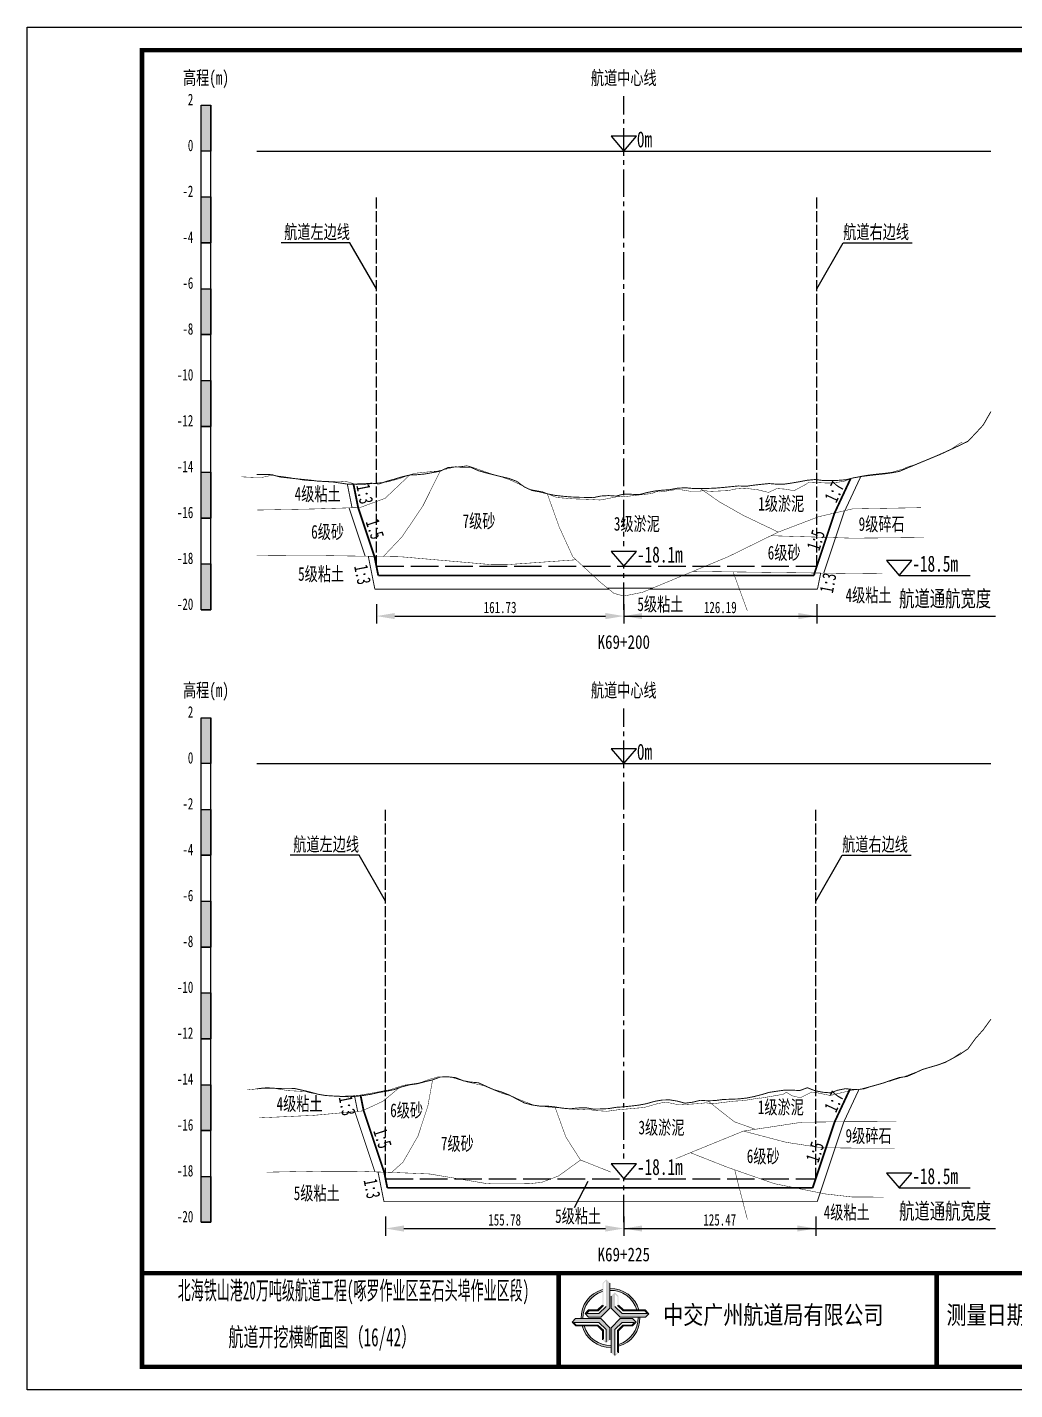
# Model space of a CAD drawing. Header units: millimetres. Extents: x 0 to 1680, y -8762 to 0.
# Drawn here: x 0 to 215.2, y -8316 to -8019 of the extents above; entities that cross this region are included whole.
import ezdxf
from ezdxf.enums import TextEntityAlignment as Align

# ---------------------------------------------------------------- set-up
doc = ezdxf.new("R2010")
doc.units = ezdxf.units.MM
for name, pattern in [('ACAD_ISO02W100', [15, 12, -3]), ('ACAD_ISO05W100', [33, 24, -3, 0, -3, 0, -3]), ('CENTER2', [1.125, 0.75, -0.125, 0.125, -0.125])]:
    doc.linetypes.add(name, pattern=pattern)
for name, color, linetype in [('0-桩号', 1, 'Continuous'), ('0-航道左右边线标注', 8, 'Continuous'), ('1-疏浚底高', 7, 'Continuous'), ('1-通航宽度', 7, 'Continuous'), ('1-通航底高', 7, 'Continuous'), ('202601', 5, 'Continuous'), ('DMX', 20, 'Continuous'), ('L1', 7, 'Continuous'), ('图幅外框线', 145, 'Continuous'), ('地质分层', 6, 'Continuous'), ('坡比', 1, 'Continuous'), ('尺寸标注', 1, 'Continuous'), ('开挖线', 4, 'Continuous'), ('标尺', 7, 'Continuous'), ('超挖线', 3, 'Continuous'), ('辅助框', 7, 'Continuous'), ('通航底面线', 7, 'ACAD_ISO02W100')]:
    doc.layers.add(name, color=color, linetype=linetype)
doc.styles.get("Standard").update_dxf_attribs({"font": 'arial.ttf'})
doc.styles.add('仿宋', font='仿宋_GB2312.ttf', dxfattribs={"width": 0.8})
doc.styles.add('仿宋GB2312', font='仿宋_GB2312.ttf', dxfattribs={"width": 0.7, "height": 2.5})
doc.styles.add('仿宋体', font='仿宋_GB2312.ttf', dxfattribs={"width": 0.8})
doc.dimstyles.new('2000', dxfattribs={"dimtxt": 3, "dimasz": 2.5, "dimexe": 1.25, "dimexo": 0.625, "dimtad": 1, "dimlfac": 2, "dimdsep": 46, "dimtxsty": 'Standard', "dimcen": 2.5, "dimadec": 0, "dimazin": 0, "dimtfac": 1, "dimtmove": 0, "dimatfit": 3, "dimfxl": 0, "dimarcsym": 0})

# ---------------------------------------------------------------- blocks, each defined once
blk = doc.blocks.new('标尺')
at = {"layer": '标尺', "linetype": 'Continuous'}
for points in [[(-2.116669999959413, 100), (0, 100), (0, 90), (-2.116669999959413, 90)], [(-2.116669999959413, 80), (0, 80), (0, 70), (-2.116669999959413, 70)], [(-2.116669999959413, 60), (0, 60), (0, 50), (-2.116669999959413, 50)], [(-2.116669999959413, 40), (0, 40), (0, 30), (-2.116669999959413, 30)], [(-2.116669999959413, 20), (0, 20), (0, 10), (-2.116669999959413, 10)], [(-2.116669999959413, 0), (0, 0), (0, -10), (-2.116669999959413, -10)]]:
    blk.add_hatch(color=256, dxfattribs=at).paths.add_polyline_path(points)
for p, q in [((-2.116669999959413, -10), (-2.116669999959413, 100)), ((0, -10), (0, 100)), ((-2.116669999959413, 80), (0, 80)), ((-2.116669999959413, 70), (0, 70)), ((-2.116669999959413, 60), (0, 60)), ((-2.116669999959413, 50), (0, 50)), ((-2.116669999959413, 40), (0, 40)), ((-2.116669999959413, 30), (0, 30)), ((-2.116669999959413, 20), (0, 20)), ((-2.116669999959413, 10), (0, 10)), ((-2.116669999959413, 0), (0, 0)), ((-2.116669999959413, -10), (0, -10))]:
    blk.add_line(p, q, dxfattribs=at)
at = {"layer": '标尺'}
for points in [[(-2.116669999959413, 100), (0, 100), (0, 90), (-2.116669999959413, 90)], [(-2.116669999959413, 100), (0, 100), (0, 90), (-2.116669999959413, 90)], [(-2.116669999959413, 80), (0, 80), (0, 70), (-2.116669999959413, 70)], [(-2.116669999959413, 80), (0, 80), (0, 70), (-2.116669999959413, 70)], [(-2.116669999959413, 60), (0, 60), (0, 50), (-2.116669999959413, 50)], [(-2.116669999959413, 60), (0, 60), (0, 50), (-2.116669999959413, 50)], [(-2.116669999959413, 40), (0, 40), (0, 30), (-2.116669999959413, 30)], [(-2.116669999959413, 40), (0, 40), (0, 30), (-2.116669999959413, 30)], [(-2.116669999959413, 20), (0, 20), (0, 10), (-2.116669999959413, 10)], [(-2.116669999959413, 20), (0, 20), (0, 10), (-2.116669999959413, 10)], [(-2.116669999959413, 0), (0, 0), (0, -10), (-2.116669999959413, -10)], [(-2.116669999959413, 0), (0, 0), (0, -10), (-2.116669999959413, -10)]]:
    blk.add_lwpolyline(points, close=True, dxfattribs=at)
at = {"layer": '标尺', "style": '仿宋GB2312', "width": 0.7}
blk.add_text('高程(m)', height=3, dxfattribs=at).set_placement((-1.058334999950603, 106.0000000009313), align=Align.MIDDLE_CENTER)
for s, p in [('2', (-3.816669999971054, 100)), ('0', (-3.816669999971054, 90)), ('-2', (-3.816669999971054, 80)), ('-4', (-3.816669999971054, 70)), ('-6', (-3.816669999971054, 60)), ('-8', (-3.816669999971054, 50)), ('-10', (-3.816669999971054, 40)), ('-12', (-3.816669999971054, 30)), ('-14', (-3.816669999971054, 20)), ('-16', (-3.816669999971054, 10)), ('-18', (-3.816669999971054, 0)), ('-20', (-3.816669999971054, -10))]:
    blk.add_text(s, height=2.5, dxfattribs=at).set_placement(p, align=Align.RIGHT)
blk = doc.blocks.new('*D233')
at = {"layer": 'Defpoints', "color": 0, "ltscale": 0.5}
for p in [(76.09065731868729, -8136.5), (130, -8136.5), (130, -8147.352999533932)]:
    blk.add_point(p, dxfattribs=at)
at = {"layer": '尺寸标注', "color": 0, "lineweight": -2, "ltscale": 0.5}
for p, q in [((76.09065731868729, -8144.75), (76.09065731868729, -8148.952999533933)), ((130, -8144.75), (130, -8148.952999533933)), ((80.09065731868729, -8147.352999533932), (126, -8147.352999533932))]:
    blk.add_line(p, q, dxfattribs=at)
at = {"layer": '尺寸标注', "color": 0, "ltscale": 0.5}
for points in [[(80.09065731868729, -8146.686332867265), (80.09065731868729, -8148.019666200599), (76.09065731868729, -8147.352999533932)], [(126, -8146.686332867265), (126, -8148.019666200599), (130, -8147.352999533932)]]:
    blk.add_solid(points, dxfattribs=at)
at = {"layer": '尺寸标注', "color": 0, "ltscale": 0.5, "insert": (103.0453286593437, -8145.477999533932), "char_height": 2.5, "attachment_point": 5, "style": '仿宋GB2312'}
blk.add_mtext('161.73', dxfattribs=at)
blk = doc.blocks.new('*D234')
at = {"layer": 'Defpoints', "color": 0, "ltscale": 0.5}
for p in [(78.07445988086941, -8270), (130, -8270), (130, -8280.852969149115)]:
    blk.add_point(p, dxfattribs=at)
at = {"layer": '尺寸标注', "color": 0, "lineweight": -2, "ltscale": 0.5}
for p, q in [((78.07445988086941, -8278.25), (78.07445988086941, -8282.452969149115)), ((130, -8278.25), (130, -8282.452969149115)), ((82.07445988086941, -8280.852969149115), (126, -8280.852969149115))]:
    blk.add_line(p, q, dxfattribs=at)
at = {"layer": '尺寸标注', "color": 0, "ltscale": 0.5}
for points in [[(82.07445988086941, -8280.186302482449), (82.07445988086941, -8281.519635815781), (78.07445988086941, -8280.852969149115)], [(126, -8280.186302482449), (126, -8281.519635815781), (130, -8280.852969149115)]]:
    blk.add_solid(points, dxfattribs=at)
at = {"layer": '尺寸标注', "color": 0, "ltscale": 0.5, "insert": (104.0372299404347, -8278.977969149115), "char_height": 2.5, "attachment_point": 5, "style": '仿宋GB2312'}
blk.add_mtext('155.78', dxfattribs=at)
blk = doc.blocks.new('*D174')
at = {"layer": 'Defpoints', "color": 0, "ltscale": 0.5}
for p in [(130, -8136.5), (172.064615087922, -8136.5), (172.064615087922, -8147.352941564303)]:
    blk.add_point(p, dxfattribs=at)
at = {"layer": '尺寸标注', "color": 0, "lineweight": -2, "ltscale": 0.5}
for p, q in [((130, -8144.75), (130, -8148.952941564304)), ((172.064615087922, -8144.75), (172.064615087922, -8148.952941564304)), ((134, -8147.352941564303), (168.064615087922, -8147.352941564303))]:
    blk.add_line(p, q, dxfattribs=at)
at = {"layer": '尺寸标注', "color": 0, "ltscale": 0.5}
for points in [[(134, -8146.686274897636), (134, -8148.01960823097), (130, -8147.352941564303)], [(168.064615087922, -8146.686274897636), (168.064615087922, -8148.01960823097), (172.064615087922, -8147.352941564303)]]:
    blk.add_solid(points, dxfattribs=at)
at = {"layer": '尺寸标注', "color": 0, "ltscale": 0.5, "insert": (151.032307543961, -8145.477941564303), "char_height": 2.5, "attachment_point": 5, "style": '仿宋GB2312'}
blk.add_mtext('126.19', dxfattribs=at)
blk = doc.blocks.new('*D30')
at = {"layer": 'Defpoints', "color": 0, "ltscale": 0.5}
for p in [(130, -8270), (171.824345689552, -8270), (171.824345689552, -8280.852911498961)]:
    blk.add_point(p, dxfattribs=at)
at = {"layer": '尺寸标注', "color": 0, "lineweight": -2, "ltscale": 0.5}
for p, q in [((130, -8278.25), (130, -8282.452911498962)), ((171.824345689552, -8278.25), (171.824345689552, -8282.452911498962)), ((134, -8280.852911498961), (167.824345689552, -8280.852911498961))]:
    blk.add_line(p, q, dxfattribs=at)
at = {"layer": '尺寸标注', "color": 0, "ltscale": 0.5}
for points in [[(134, -8280.186244832295), (134, -8281.519578165628), (130, -8280.852911498961)], [(167.824345689552, -8280.186244832295), (167.824345689552, -8281.519578165628), (171.824345689552, -8280.852911498961)]]:
    blk.add_solid(points, dxfattribs=at)
at = {"layer": '尺寸标注', "color": 0, "ltscale": 0.5, "insert": (150.912172844776, -8278.977911498961), "char_height": 2.5, "attachment_point": 5, "style": '仿宋GB2312'}
blk.add_mtext('125.47', dxfattribs=at)
blk = doc.blocks.new('通航底高')
at = {"layer": '1-通航底高'}
for p, q in [((-2.762494692986365, 3.232132659759372), (5.923793651163578e-06, 6.932765245437622e-06)), ((2.762506540631875, 3.232132659759372), (-2.762494692986365, 3.232132659759372)), ((5.923793651163578e-06, 6.932765245437622e-06), (2.762506540631875, 3.232132659759372))]:
    blk.add_line(p, q, dxfattribs=at)
at = {"layer": '1-通航底高', "style": '仿宋', "width": 0.7}
blk.add_attdef('通航底高', (2.856129719933961, 0.8203305718488991), '', height=3.5, dxfattribs=at)
blk = doc.blocks.new('疏浚底高')
at = {"layer": '1-疏浚底高'}
for p, q in [((-2.762500616780017, 3.232125726994127), (0, 0)), ((2.762500616838224, 3.232125726994127), (-2.762500616780017, 3.232125726994127)), ((0, 0), (2.762500616838224, 3.232125726994127)), ((-5.923793651163578e-06, -6.932765245437622e-06), (15.51466270413067, -6.932765245437622e-06))]:
    blk.add_line(p, q, dxfattribs=at)
at = {"layer": '1-疏浚底高', "style": '仿宋', "width": 0.7}
blk.add_attdef('疏浚底高', (2.856123796140309, 0.8203236390836537), '', height=3.5, dxfattribs=at)

msp = doc.modelspace()

# ---------------------------------------------------------------- hatches: boundary and pattern name
at = {"layer": '辅助框'}
h = msp.add_hatch(color=5, dxfattribs=at)
h.paths.add_polyline_path([(126.9546421004716, -8292.74553191449), (126.1757059279863, -8291.967633330602), (125.3669512679759, -8292.776153838413), (125.3669512679759, -8297.53659766175), (124.2904413528029, -8298.61202307679), (122.343800248671, -8298.61202307679), (121.5476570174877, -8299.407358598964), (122.3430715377514, -8300.199178398865), (124.9786409011368, -8300.199178398865), (126.9546421004716, -8298.223855132359)])
h.paths.add_polyline_path([(126.1454878371839, -8297.83503367235), (124.5901777511124, -8299.390380010384), (121.8645652053539, -8299.390380010384), (122.4652603744153, -8298.79238877489), (124.4098916061107, -8298.79238877489), (125.54655567776, -8297.624466802376), (125.54655567776, -8292.865021880407), (126.1454878371839, -8292.267331255214)], flags=16)
h = msp.add_hatch(color=5, dxfattribs=at)
edge = h.paths.add_edge_path()
edge.add_ellipse((127.1048981643204, -8300.349361724155), major_axis=(-6.017077195920141, 1.733884546287947e-06), ratio=0.9999999825377229, start_angle=-73.21171767175571, end_angle=1.446762146054482, ccw=False)
edge.add_line((125.3669512679759, -8294.588740434901), (125.3669512679759, -8294.167564622418))
edge.add_ellipse((127.1048981643204, -8300.349361724155), major_axis=(-6.421454345493813, 3.783831980513644e-06), ratio=0.9999999825377264, start_angle=-74.29719975771904, end_angle=1.35689506309039)
edge.add_line((120.6852443923537, -8300.501418437976), (121.089739078689, -8300.501279624958))
edge = h.paths.add_edge_path()
edge.add_ellipse((127.1048981643204, -8300.349361724155), major_axis=(-6.017077195920906, 2.624791690933952e-07), ratio=0.9999999825377339, start_angle=196.7802887631043, end_angle=271.43091869106274, ccw=False)
edge.add_line((132.8657615310136, -8298.612217217225), (133.2869208644513, -8298.612217217225))
edge.add_ellipse((127.1048981643204, -8300.349361724155), major_axis=(-6.42145434549481, 2.055023733972632e-07), ratio=0.9999999825377471, start_angle=195.6953323995753, end_angle=271.3407921785149)
edge.add_line((126.9546421004716, -8293.92966548373), (126.9546421004716, -8294.334160818356))
edge = h.paths.add_edge_path()
edge.add_ellipse((127.1048981643204, -8300.349361724155), major_axis=(-6.421454345494847, 2.398647111377442e-07), ratio=0.9999999825377328, start_angle=105.7065267224622, end_angle=181.3336320078198)
edge.add_line((133.524613075215, -8300.1999077933), (133.1201189920191, -8300.1999077933))
edge.add_ellipse((127.1048981643204, -8300.349361724155), major_axis=(-6.017077195920033, 3.038804149501319e-06), ratio=0.9999999825377467, start_angle=106.79232762585761, end_angle=181.4233031416354, ccw=False)
edge.add_line((128.8432505386058, -8306.109860479133), (128.8432505386058, -8306.531044626729))
edge = h.paths.add_edge_path()
edge.add_ellipse((127.1048981643204, -8300.349361724155), major_axis=(6.017077195919978, 2.129043967020969e-06), ratio=0.9999999825377341, start_angle=196.8039056354283, end_angle=271.4347580706571, ccw=False)
edge.add_line((121.344752037007, -8302.088882915514), (120.9235845124308, -8302.089027449148))
edge.add_ellipse((127.1048981643204, -8300.349361724155), major_axis=(6.421454345494965, 1.010893226884053e-06), ratio=0.9999999825377122, start_angle=195.7186902341801, end_angle=271.3444001294426)
edge.add_line((127.2555596847121, -8306.769048223276), (127.2555596847121, -8306.364552247542))
h = msp.add_hatch(color=5, dxfattribs=at)
h.paths.add_polyline_path([(129.230393092293, -8300.1999077933), (134.7087164382521, -8300.1999077933), (135.4866149795238, -8299.420971685187), (134.6780945357863, -8298.612217217225), (129.9176505202834, -8298.612217217225), (128.8422251479809, -8297.535707109706), (128.8422251479809, -8295.589066240565), (128.0468895400647, -8294.792922881383), (127.2550698898021, -8295.588337358731), (127.2550698898021, -8298.223906743782)])
h.paths.add_polyline_path([(128.0638682998303, -8297.835443486947), (128.0638682998303, -8295.109831133144), (128.6618594283644, -8295.710526152867), (128.6618594283644, -8297.655157427089), (129.8297815505449, -8298.791821563023), (134.5892263869826, -8298.791821563023), (135.1869169906262, -8299.390753594178), (129.6192146590833, -8299.390753594178)], flags=16)
h = msp.add_hatch(color=5, dxfattribs=at)
h.paths.add_polyline_path([(124.9782503555004, -8300.499945122498), (119.4999273299758, -8300.501825176256), (118.7222961379472, -8301.281028228062), (119.5310940780226, -8302.08950532748), (124.291537837166, -8302.087871709602), (125.3673325637464, -8303.164012334602), (125.3680006057207, -8305.110653374451), (126.163609394807, -8305.906523638027), (126.9551560134474, -8305.110837432163), (126.9542515548352, -8302.475268389004)])
h.paths.add_polyline_path([(126.145586488295, -8302.864009014147), (126.146521858174, -8305.589621367712), (125.5483246261064, -8304.989131426113), (125.5476572890762, -8303.044500322598), (124.3793451339189, -8301.908237114685), (119.619900575209, -8301.909870391148), (119.0220044661943, -8301.311143438117), (124.589706498671, -8301.309232793586)], flags=16)
h = msp.add_hatch(color=5, dxfattribs=at)
h.paths.add_polyline_path([(129.2315609054152, -8300.499116606969), (127.2555596847121, -8302.474439873475), (127.2555596847121, -8307.952763262052), (128.0344958785657, -8308.730661675232), (128.8432505386058, -8307.922141167419), (128.8432505386058, -8303.161697344083), (129.9197604537491, -8302.086271929044), (131.866401557881, -8302.086271929044), (132.6625447677259, -8301.29093640687), (131.8671302474622, -8300.499116606969)])
h.paths.add_polyline_path([(129.6200240768079, -8301.307915166633), (132.3456365798596, -8301.307915166633), (131.7449414321367, -8301.905906230944), (129.8003101791028, -8301.905906230944), (128.6636461074535, -8303.073828203458), (128.6636461074535, -8307.833273125427), (128.0647139693681, -8308.43096375062), (128.0647139693681, -8302.863261333483)], flags=16)

# ---------------------------------------------------------------- linework, layer by layer
at = {"layer": '0-航道左右边线标注', "linetype": 'ACAD_ISO02W100', "ltscale": 0.2}
for points in [[(76.09065731868759, -8136.5), (76.09065731868759, -8056)], [(172.064615087922, -8136.5), (172.064615087922, -8056)], [(78.07445988086965, -8270), (78.07445988086965, -8189.5)], [(171.8243456895516, -8270), (171.8243456895516, -8189.5)]]:
    msp.add_lwpolyline(points, dxfattribs=at)
at = {"layer": '0-航道左右边线标注'}
for points in [[(76.09065731868729, -8076), (70.31715462682011, -8065.999999999984), (55.31715462682011, -8065.99999999994)], [(172.064615087922, -8076), (177.8381177798474, -8066.000000000016), (192.8381177798474, -8066.00000000006)], [(78.07445988086941, -8209.5), (72.30095718900223, -8199.499999999984), (57.30095718900223, -8199.49999999994)], [(171.824345689552, -8209.5), (177.5978483814774, -8199.500000000016), (192.5978483814774, -8199.50000000006)]]:
    msp.add_lwpolyline(points, dxfattribs=at)
at = {"layer": '1-通航宽度'}
for points in [[(130, -8147.35), (211, -8147.35)], [(130, -8280.85), (211, -8280.85)]]:
    msp.add_lwpolyline(points, dxfattribs=at)
at = {"layer": '202601', "color": 1, "linetype": 'Continuous', "const_width": 0.1}
for points in [[(46.63000000019825, -8116.999999999998), (49.82325925945725, -8117.149997711182), (51.08325925945725, -8117.149997711182), (51.71659259279124, -8116.999999046326), (53.32992592612425, -8116.650000572205), (55.65659259279126, -8116.949997901917), (57.40325925945726, -8117.199998855591), (59.68659259279124, -8117.64999961853), (60.60659259279126, -8117.799998283386), (63.69992592612425, -8117.900000572205), (63.69992592612425, -8117.900000572205), (63.70325925945724, -8117.900000572205), (63.70325925945724, -8117.900000572205), (66.89325925945724, -8118.049999237061), (68.38325925945725, -8117.999998092651), (69.19992592612425, -8117.950001716614), (70.01659259279126, -8118.150001525879), (71.84659259279124, -8118.750000953674), (73.38992592612425, -8118.750000953674), (75.31992592612426, -8118.449998855591), (77.58992592612424, -8118.199997901917), (78.48992592612424, -8118.10000038147), (79.40992592612426, -8117.849999427795), (81.04659259279126, -8117.399998664856), (83.38659259279126, -8116.549998283386), (84.12659259279127, -8116.349998474121), (84.76325925945724, -8116.199999809265), (87.65325925945726, -8115.89999771118), (89.42325925945727, -8115.749999046326), (92.00992592612425, -8115.14999961853), (92.96659259279124, -8114.899998664856), (94.95992592612424, -8114.699998855591), (95.65659259279124, -8114.600001335146), (95.74659259279127, -8114.550000190735), (96.65659259279124, -8114.800001144409), (100.7932592594573, -8116.250000953674), (102.8865925927912, -8116.85000038147), (105.1499259261242, -8117.64999961853), (106.9499259261243, -8118.449998855591), (108.6899259261242, -8119.35000038147), (109.3199259261243, -8119.649997711182), (109.8499259261242, -8119.800001144409), (112.3132592594573, -8120.250001907349), (115.3432592594572, -8121.500001907349), (118.9832592594572, -8121.799999237059), (119.0165925927913, -8121.799999237059), (119.0232592594572, -8121.799999237059), (119.0432592594572, -8121.799999237059), (122.0265925927912, -8121.900001525879), (124.7365925927913, -8122.050000190735), (124.8399259261242, -8122.050000190735), (125.4265925927913, -8121.949997901917), (128.4632592594572, -8121.349998474121), (129.3232592594572, -8121.300002098083), (129.8665925927912, -8121.349998474121), (136.0132592594572, -8120.650001525879), (136.5865925927912, -8120.450001716614), (137.1065925927913, -8120.200000762939), (137.8565925927913, -8120.299998283386), (140.9265925927913, -8119.850002288818), (142.6732592594572, -8119.850002288818), (144.5132592594572, -8120.14999961853), (146.7532592594573, -8120.099998474121), (147.6699259261242, -8119.899998664856), (148.4165925927912, -8120.200000762939), (152.7499259261243, -8120.000000953674), (154.3299259261242, -8119.649997711182), (156.3699259261243, -8119.499999046324), (159.0932592594572, -8119.800001144409), (161.5432592594573, -8120.400000572205), (163.3899259261242, -8119.550000190735), (165.3965925927913, -8119.699998855591), (167.0499259261243, -8120.050002098083), (169.7565925927913, -8118.60000228882), (170.3599259261243, -8118.150001525879), (173.2965925927912, -8118.300000190735), (174.0599259261243, -8118.350001335144), (174.8765925927913, -8118.350001335144), (176.8699259261243, -8118.150001525879), (178.2665925927913, -8117.900000572205), (179.9799259261242, -8117.199998855591), (182.0432592594573, -8116.799999237061), (183.2332592594573, -8116.599999427795), (184.4565925927913, -8116.450000762939), (186.8232592594572, -8116.199999809265), (188.4465925927913, -8116), (190.8499259261243, -8115.299998283386), (191.8232592594572, -8114.850002288818), (193.3199259261243, -8114.400001525879), (195.6932592594572, -8113.449998855591), (197.0032592594573, -8112.900000572205), (198.7765925927912, -8112.25), (200.9065925927912, -8111.250000953674), (202.7165925927912, -8110.050002098083), (203.7365925927912, -8109.400001525879)], [(47.87299999980023, -8250.449999999071), (48.71003703683724, -8250.550000189805), (49.35670370350422, -8250.499999045396), (51.22003703683723, -8250.200001715684), (52.02337037017023, -8250.150000571275), (52.70003703683723, -8250.150000571275), (54.08003703683724, -8250.350000380537), (56.89670370350423, -8250.800001143478), (59.78670370350423, -8250.949999808336), (60.33670370350424, -8250.899998663926), (61.59337037017023, -8251.250001906417), (64.98337037017023, -8251.89999771025), (66.70003703683722, -8251.94999885466), (68.84003703683723, -8251.999999999069), (71.25337037017022, -8251.89999771025), (71.97003703683723, -8251.800000189804), (72.41003703683722, -8251.800000189804), (74.49337037017023, -8251.450001715682), (77.16337037017024, -8250.949999808336), (78.07337037017024, -8250.749999999067), (78.87670370350423, -8250.649997710248), (81.98337037017023, -8249.649998663925), (82.25003703683723, -8249.600002287887), (85.24670370350424, -8249.150001524948), (86.11337037017023, -8248.900000571273), (87.75670370350423, -8248.300001143478), (89.04003703683725, -8247.949997900985), (89.50670370350423, -8247.79999923613), (91.23337037017023, -8247.79999923613), (92.31337037017022, -8247.79999923613), (92.55337037017023, -8247.900001524948), (93.79337037017024, -8248.300001143478), (95.84337037017025, -8248.900000571273), (96.13337037017021, -8248.950001715682), (97.35003703683725, -8249.249999045394), (99.47337037017024, -8249.699999808334), (101.1000370368373, -8250.400001524946), (103.4000370368372, -8251.349999426864), (105.8600370368372, -8252.100002287889), (106.5467037035042, -8252.45000076201), (107.3733703701702, -8252.799999236131), (110.3467037035043, -8253.95000171568), (113.3467037035042, -8254.35000133421), (113.4167037035042, -8254.35000133421), (116.5767037035042, -8254.600002287889), (117.0600370368372, -8254.699999808332), (122.2000370368372, -8255.000001906417), (122.6567037035042, -8254.95000076201), (123.8767037035042, -8255.150000571273), (126.3267037035042, -8255.29999923613), (128.9067037035042, -8254.95000076201), (128.9433703701702, -8254.95000076201), (128.9767037035042, -8254.95000076201), (134.0967037035042, -8254.49999999907), (134.7033703701702, -8254.39999771025), (135.2200370368372, -8254.249999045393), (137.1267037035042, -8253.700000762008), (138.7400370368372, -8253.350002287887), (139.2000370368372, -8253.300001143478), (142.0067037035042, -8253.900000571273), (142.2500370368372, -8253.900000571273), (146.6500370368372, -8253.599998473192), (147.8467037035042, -8253.449999808334), (149.3467037035042, -8253.649999617599), (149.8933703701702, -8253.599998473192), (153.8267037035042, -8253.100001334213), (155.7833703701702, -8252.999999045393), (156.8633703701702, -8252.85000038054), (159.5733703701702, -8252.399999617599), (159.7700370368372, -8252.45000076201), (164.7200370368371, -8251.600000380538), (165.4400370368372, -8251.1499996176), (166.6200370368372, -8251.89999771025), (168.4400370368372, -8252.34999847319), (170.9467037035042, -8251.099998473188), (172.0733703701702, -8251.250001906417), (174.9600370368372, -8251.850001334213), (174.9800370368372, -8251.850001334213), (175.6400370368372, -8251.699997900985), (179.0933703701702, -8250.850002287889), (179.3300370368372, -8250.749999999067), (181.7133703701702, -8250.449997900985), (182.3533703701702, -8250.449997900985), (184.9367037035042, -8249.550001143478), (187.0600370368372, -8248.950001715682), (188.1533703701702, -8248.700000762008), (188.3733703701702, -8248.59999847319), (191.1300370368372, -8247.749998091722), (193.3333703701701, -8246.899997710252), (195.0800370368373, -8246.25000190642), (197.6333703701702, -8245.400001524948), (198.1100370368372, -8245.29999923613), (200.6700370368372, -8244.300000189804), (201.1200370368372, -8244.100000380538), (201.8700370368372, -8243.599998473192), (203.5267037035042, -8242.450000762008)]]:
    msp.add_lwpolyline(points, dxfattribs=at)
at = {"layer": 'DMX', "color": 7, "linetype": 'Continuous', "const_width": 0.2}
for points in [[(49.99999999999972, -8116.48499999987), (50, -8116.48499999987), (51.66666666668607, -8116.48499999987), (53.33333333331393, -8116.529999999795), (55, -8117.020000000019), (56.66666666668607, -8117.205000000075), (58.33333333331393, -8117.39000000013), (60, -8117.569999999832), (61.66666666668607, -8117.725000000093), (63.33333333331393, -8117.939999999944), (65, -8118.024999999907), (66.66666666668607, -8118.129999999888), (68.33333333331393, -8118.370000000112), (70, -8118.620000000112), (71.66666666668607, -8118.560000000056), (73.33333333331393, -8118.524999999907), (75, -8118.39000000013), (76.66666666668607, -8118.540000000037), (78.33333333331393, -8117.970000000205), (80, -8117.509999999776), (81.66666666668607, -8117), (83.33333333331393, -8116.615000000224), (85, -8116.535000000149), (86.66666666668607, -8116.379999999888), (88.33333333331393, -8116.075000000186), (90, -8115.759999999776), (91.66666666668607, -8114.98499999987), (93.33333333331393, -8114.839999999851), (95, -8114.89000000013), (96.66666666668607, -8114.919999999925), (98.33333333331393, -8115.665000000037), (100, -8116.14000000013), (101.6666666666861, -8116.560000000056), (103.3333333333139, -8116.975000000093), (105, -8117.354999999981), (106.6666666666861, -8117.979999999981), (108.3333333333139, -8119.205000000075), (110, -8119.975000000093), (111.6666666666861, -8120.270000000019), (113.3333333333139, -8120.700000000186), (115, -8121.040000000037), (116.6666666666861, -8121.229999999981), (118.3333333333139, -8121.375), (120, -8121.455000000075), (121.6666666666861, -8121.48499999987), (123.3333333333139, -8121.540000000037), (125, -8121.185000000056), (126.6666666666861, -8121.084999999963), (128.3333333333139, -8121.194999999832), (130, -8120.759999999776), (131.6666666666861, -8120.805000000168), (133.3333333333139, -8120.879999999888), (135, -8120.450000000186), (136.6666666666861, -8120.104999999981), (138.3333333333139, -8119.919999999925), (140, -8119.799999999814), (141.6666666666861, -8119.490000000224), (143.3333333333139, -8119.375), (145, -8119.529999999795), (146.6666666666861, -8119.535000000149), (148.3333333333139, -8119.529999999795), (150, -8119.459999999963), (151.6666666666861, -8119.319999999832), (153.3333333333139, -8119.149999999907), (155, -8118.98499999987), (156.6666666666861, -8119.060000000056), (158.3333333333139, -8118.819999999832), (160, -8118.634999999776), (161.6666666666861, -8118.464999999851), (163.3333333333139, -8118.604999999981), (165, -8118.589999999851), (166.6666666666861, -8118.345000000205), (168.3333333333139, -8118.055000000168), (170, -8117.745000000112), (171.6666666666861, -8117.589999999851), (173.3333333333139, -8117.785000000149), (175, -8117.825000000186), (176.6666666666861, -8117.774999999907), (178.3333333333139, -8117.645000000019), (180, -8117.240000000224), (181.6666666666861, -8116.930000000168), (183.3333333333139, -8116.720000000205), (185, -8116.529999999795), (186.6666666666861, -8116.35999999987), (188.3333333333139, -8116.129999999888), (190, -8115.830000000075), (191.6666666666861, -8115.129999999888), (193.3333333333139, -8114.439999999944), (195, -8113.745000000112), (196.6666666666861, -8113.055000000168), (198.3333333333139, -8112.35999999987), (200, -8111.615000000224), (201.6666666666861, -8110.850000000093), (203.3333333333139, -8110.069999999832), (205, -8109.254999999888), (206.6666666666861, -8107.509999999776), (208.3333333333139, -8105.700000000186), (209.9999999999995, -8102.779999999796)], [(49.99999999999972, -8250.404999999795), (50, -8250.404999999795), (51.66666666668607, -8250.245000000112), (53.33333333331393, -8250.254999999888), (55, -8250.354999999981), (56.66666666668607, -8250.375), (58.33333333331393, -8250.350000000093), (60, -8250.720000000205), (61.66666666668607, -8251.115000000224), (63.33333333331393, -8251.580000000075), (65, -8251.85999999987), (66.66666666668607, -8251.964999999851), (68.33333333331393, -8252.064999999944), (70, -8252.129999999888), (71.66666666668607, -8252.040000000037), (73.33333333331393, -8251.839999999851), (75, -8251.569999999832), (76.66666666668607, -8251.185000000056), (78.33333333331393, -8250.910000000149), (80, -8250.560000000056), (81.66666666668607, -8249.959999999963), (83.33333333331393, -8249.529999999795), (85, -8249.294999999925), (86.66666666668607, -8248.854999999981), (88.33333333331393, -8248.455000000075), (90, -8247.830000000075), (91.66666666668607, -8247.779999999795), (93.33333333331393, -8247.964999999851), (95, -8248.64000000013), (96.66666666668607, -8248.950000000186), (98.33333333331393, -8249.084999999963), (100, -8249.850000000093), (101.6666666666861, -8250.589999999851), (103.3333333333139, -8251.080000000075), (105, -8251.740000000224), (106.6666666666861, -8252.620000000112), (108.3333333333139, -8253.479999999981), (110, -8253.915000000037), (111.6666666666861, -8254.165000000037), (113.3333333333139, -8254.165000000037), (115, -8254.35999999987), (116.6666666666861, -8254.625), (118.3333333333139, -8254.76500000013), (120, -8254.580000000075), (121.6666666666861, -8254.520000000019), (123.3333333333139, -8254.819999999832), (125, -8254.790000000037), (126.6666666666861, -8254.714999999851), (128.3333333333139, -8254.439999999944), (130, -8254.325000000186), (131.6666666666861, -8254.149999999907), (133.3333333333139, -8253.950000000186), (135, -8253.629999999888), (136.6666666666861, -8253.145000000019), (138.3333333333139, -8252.850000000093), (140, -8252.810000000056), (141.6666666666861, -8253.080000000075), (143.3333333333139, -8253.535000000149), (145, -8253.325000000186), (146.6666666666861, -8252.904999999795), (148.3333333333139, -8253.020000000019), (150, -8252.950000000186), (151.6666666666861, -8252.725000000093), (153.3333333333139, -8252.669999999925), (155, -8252.604999999981), (156.6666666666861, -8252.430000000168), (158.3333333333139, -8252.104999999981), (160, -8251.680000000168), (161.6666666666861, -8251.180000000168), (163.3333333333139, -8250.924999999814), (165, -8250.694999999832), (166.6666666666861, -8250.674999999814), (168.3333333333139, -8250.794999999925), (170, -8250.165000000037), (171.6666666666861, -8250.814999999944), (173.3333333333139, -8251.145000000019), (175, -8251.279999999795), (176.6666666666861, -8250.694999999832), (178.3333333333139, -8250.365000000224), (180, -8250.549999999814), (181.6666666666861, -8250.5), (183.3333333333139, -8250.044999999925), (185, -8249.580000000075), (186.6666666666861, -8249.100000000093), (188.3333333333139, -8248.504999999888), (190, -8247.955000000075), (191.6666666666861, -8247.720000000205), (193.3333333333139, -8247.009999999776), (195, -8246.220000000205), (196.6666666666861, -8245.714999999851), (198.3333333333139, -8245.240000000224), (200, -8244.654999999795), (201.6666666666861, -8243.770000000019), (203.3333333333139, -8242.839999999851), (205, -8241.694999999832), (206.6666666666861, -8239.415000000037), (208.3333333333139, -8237.535000000149), (210, -8235.240000000224)]]:
    msp.add_lwpolyline(points, dxfattribs=at)
at = {"layer": 'L1', "linetype": 'CENTER2', "ltscale": 8}
for p, q in [((129.9999999999992, -8146), (129.9999999999992, -8034)), ((129.9999999999992, -8279.499999999069), (129.9999999999992, -8167.499999999069))]:
    msp.add_line(p, q, dxfattribs=at)
at = {"layer": 'L1'}
for p, q in [((127.2374993832192, -8042.767874272773), (129.9999999999992, -8045.999999999767)), ((132.7625006168375, -8042.767874272773), (127.2374993832192, -8042.767874272773)), ((129.9999999999992, -8045.999999999767), (132.7625006168375, -8042.767874272773)), ((49.99999999999923, -8045.999999999767), (209.9999999999992, -8046.000000000233)), ((127.2374993832192, -8176.267874271842), (129.9999999999992, -8179.499999998836)), ((132.7625006168375, -8176.267874271842), (127.2374993832192, -8176.267874271842)), ((129.9999999999992, -8179.499999998836), (132.7625006168375, -8176.267874271842)), ((49.99999999999923, -8179.499999998836), (209.9999999999992, -8179.499999999302))]:
    msp.add_line(p, q, dxfattribs=at)
at = {"layer": '地质分层', "linetype": 'ACAD_ISO05W100', "ltscale": 0.2, "const_width": 0.1, "flags": 128}
for points in [[(50.14467394771054, -8124.243966879323), (62.38371393398847, -8124.007313988172), (72.54368283040822, -8123.68407985568), (77.98613864043728, -8121.685444686562), (83.33333333331393, -8116.615000000224)], [(77.60878246778157, -8134.367186216172), (81.70532488450408, -8130.037990046665), (86.22497508535162, -8123.32472928986), (90, -8115.759999999776)], [(146.6666666666861, -8119.535000000149), (150.7864129859954, -8122.428371698596), (156.0680769095197, -8125.417576218024), (163.670736759901, -8129.050112461671)], [(113.3333333333139, -8120.700000000186), (115.9225374246016, -8127.933030178305), (118.8971873247065, -8134.444408595096), (124.9163966402411, -8140.00290236529), (127.8316234517843, -8142.389151628129), (130, -8142.979407047853), (134.0850296462886, -8142.169772817753), (152.7019337206148, -8134.434987419285), (163.670736759901, -8129.050112461671), (172.486326710321, -8125.690790318884), (179.7960519420449, -8123.992055581883), (194.7725138340091, -8123.717902362788)], [(162.0680687081767, -8129.836904514115), (179.7960519420449, -8130.372055934742), (195.4261520535002, -8130.22867379865)], [(50.01572968465324, -8134.216195375341), (62.38371393398847, -8134.129166348837), (81.42918229708448, -8134.4269121252), (101.3428721679957, -8136.154549117666), (104.3909627827816, -8136.154549117666), (119.5881166128092, -8135.082453551237)], [(145.0788508948754, -8137.602157937828), (179.7960519420449, -8138.070387179963), (186.3644402698112, -8138.01114936357)], [(153.820942790946, -8137.720062116161), (156.9218113309988, -8146.203505125214)], [(50.47674414794892, -8256.735847975593), (62.38371393398847, -8256.18847104162), (72.96663540136069, -8255.228459834587), (77.53522226307541, -8253.101965849753), (81.05292636662489, -8250.180946507957)], [(79.40879728831351, -8268.615950762294), (81.87660319823772, -8266.397936783731), (85.15186401689425, -8260.694087727927), (87.29459067806602, -8254.210972839035), (88.33333333331393, -8248.455000000075)], [(148.3333333333139, -8253.020000000019), (150.6291165752336, -8254.871801033616), (154.0756557076238, -8257.57433262933), (158.6659775408916, -8259.223369899672)], [(115, -8254.35999999987), (117.3906372576021, -8260.948459477164), (120.5750157050788, -8265.921494460665), (128.5691688442603, -8269.100468379445), (130, -8269.097282005474), (131.7430608645082, -8268.715546050109), (139.1849288283847, -8266.52848736383), (146.0046021011658, -8263.719631068408), (156.0820588129573, -8259.614690148737), (168.8615183127113, -8257.679311445914), (179.7960519420449, -8257.559111163951), (189.4154913851362, -8257.5897733501)], [(156.0820588129573, -8259.614690148737), (165.359051567968, -8262.060158231296), (173.0770621197298, -8263.24184286315), (179.7960519420449, -8263.319111392833), (189.0207577487694, -8263.332087342236)], [(144.5250652154209, -8264.329016053583), (152.677465390414, -8267.540590829682), (162.8562909001485, -8271.091028254945), (174.0033632046543, -8273.327884585597), (179.7960519420449, -8273.98266905779), (186.6228684740424, -8274.005099797943)], [(52.16118915014414, -8268.576794583294), (62.38371393398847, -8268.371249761432), (71.66282293060794, -8268.395226070657), (79.40879728831351, -8268.615950762294), (87.72453420050442, -8268.967226034962), (99.74547545332462, -8270.998162378557), (101.3428721679957, -8271.123999046162), (109.221710328944, -8271.086990607902), (112.0880004791543, -8270.80031768512), (115.7932048202492, -8269.392524831928), (120.5750157050788, -8265.921494460665)], [(154.1798141673789, -8268.064619394485), (154.9285518010147, -8271.080261196941), (156.9409498463642, -8278.883978195341)]]:
    msp.add_lwpolyline(points, dxfattribs=at)
at = {"layer": '地质分层'}
msp.add_lwpolyline([(119.2587850814671, -8276.239113473515), (122.2358976075993, -8270.530447018355)], dxfattribs=at)
at = {"layer": '开挖线', "linetype": 'Continuous', "const_width": 0.4, "flags": 128}
for points in [[(72.10814421361897, -8123.697936290518), (71.08474677872383, -8118.580949116042)], [(175.9348212153733, -8124.88938161741), (179.4411602038512, -8117.375798070618)], [(75.65437617157842, -8134.336632164613), (72.10814421361897, -8123.697936290518)], [(171.5780977472883, -8137.959552021931), (175.9348212153733, -8124.88938161741)], [(76.48704973924339, -8138.500000002938), (75.65437617157842, -8134.336632164613)], [(171.470008151087, -8138.500000002938), (171.5780977472883, -8137.959552021931)], [(76.48704973924339, -8138.500000002938), (171.4700081510869, -8138.500000002938)], [(175.9572423132152, -8257.601310128757), (179.2848960891955, -8250.470623465892)], [(73.28844128396743, -8255.078672100575), (72.65694029671654, -8251.92116716432)], [(77.78544817322363, -8268.569692768619), (73.28844128396743, -8255.078672100575)], [(171.1576790219193, -8272.000000002938), (175.957242313215, -8257.601310128757)], [(78.47150962008743, -8272.000000002938), (77.78544817322363, -8268.569692768619)], [(78.47150962008743, -8272.000000002938), (171.1576790219193, -8272.000000002938)]]:
    msp.add_lwpolyline(points, dxfattribs=at)
at = {"layer": '超挖线', "linetype": 'ACAD_ISO02W100', "ltscale": 0.5, "const_width": 0.2, "flags": 128}
for points in [[(178.1781064765504, -8124.368056057643), (181.6475390239635, -8116.933557741715)], [(70.78324113421749, -8123.740087393722), (69.75177696442849, -8118.582766544777)], [(73.64388738673549, -8134.305201352165), (70.12911957973787, -8123.760897931172)], [(173.5691584807801, -8137.986405363506), (178.1027725361379, -8124.385563197433)], [(75.75371643920096, -8141.500000002938), (74.31686088430422, -8134.315722228454)], [(172.2033414511294, -8141.500000002938), (172.9078442018715, -8137.977486249227)], [(75.75371643920096, -8141.500000002938), (126.7453670000165, -8141.500000002938)], [(136.2988366727881, -8141.250000002938), (126.439947648302, -8141.250000002938)], [(135.6971100858419, -8141.500000002938), (172.2033414511294, -8141.500000002938)], [(177.9675550903802, -8257.579211320446), (181.2655717105378, -8250.51203284864)], [(72.00255647733194, -8255.315914567609), (71.3507850848952, -8252.057057605425)], [(75.76625710204883, -8268.512155097313), (71.38614903313162, -8255.37183089056)], [(172.1576908693119, -8275.000000002938), (177.9646096372942, -8257.57924369899)], [(77.738176320045, -8275.000000002938), (76.44447254392477, -8268.531481122336)], [(77.738176320045, -8275.000000002938), (172.1576908693119, -8275.000000002938)]]:
    msp.add_lwpolyline(points, dxfattribs=at)
at = {"layer": '辅助框', "color": 5, "linetype": 'Continuous', "lineweight": 0}
for p, q in [((126.9546421004716, -8298.223855132359), (126.9546421004716, -8292.74553191449)), ((125.3669512679759, -8297.53659766175), (124.2904413528029, -8298.61202307679)), ((125.54655567776, -8297.624466802376), (124.4098916061107, -8298.79238877489)), ((124.5901777511124, -8299.390380010384), (126.1454878371839, -8297.83503367235)), ((127.2550698898021, -8295.588337358731), (127.2550698898021, -8298.223906743782)), ((128.0638682998303, -8297.835443486947), (129.6192146590833, -8299.390753594178)), ((129.8297815505449, -8298.791821563023), (128.6618594283644, -8297.655157427089)), ((129.9176505202834, -8298.612217217225), (128.8422251479809, -8297.535707109706)), ((119.4999273299758, -8300.501825176256), (118.7222961379472, -8301.281028228062)), ((124.9782503555004, -8300.499945122498), (119.4999273299758, -8300.501825176256)), ((122.343800248671, -8298.61202307679), (121.5476570174877, -8299.407358598964)), ((121.5476570174877, -8299.407358598964), (122.3430715377514, -8300.199178398865)), ((122.4652603744153, -8298.79238877489), (121.8645652053539, -8299.390380010384)), ((121.8645652053539, -8299.390380010384), (124.5901777511124, -8299.390380010384)), ((122.3430715377514, -8300.199178398865), (124.9786409011368, -8300.199178398865)), ((124.2904413528029, -8298.61202307679), (122.343800248671, -8298.61202307679)), ((124.4098916061107, -8298.79238877489), (122.4652603744153, -8298.79238877489)), ((126.9542515548352, -8302.475268389004), (124.9782503555004, -8300.499945122498)), ((124.9786409011368, -8300.199178398865), (126.9546421004716, -8298.223855132359)), ((127.2550698898021, -8298.223906743782), (129.230393092293, -8300.1999077933)), ((129.2315609054152, -8300.499116606969), (127.2555596847121, -8302.474439873475)), ((129.230393092293, -8300.1999077933), (134.7087164382521, -8300.1999077933)), ((131.8671302474622, -8300.499116606969), (129.2315609054152, -8300.499116606969)), ((129.6192146590833, -8299.390753594178), (135.1869169906262, -8299.390753594178)), ((134.5892263869826, -8298.791821563023), (129.8297815505449, -8298.791821563023)), ((134.6780945357863, -8298.612217217225), (129.9176505202834, -8298.612217217225)), ((132.6625447677259, -8301.29093640687), (131.8671302474622, -8300.499116606969)), ((135.1869169906262, -8299.390753594178), (134.5892263869826, -8298.791821563023)), ((135.4866149795238, -8299.420971685187), (134.6780945357863, -8298.612217217225)), ((134.7087164382521, -8300.1999077933), (135.4866149795238, -8299.420971685187)), ((118.7222961379472, -8301.281028228062), (119.5310940780226, -8302.08950532748)), ((124.589706498671, -8301.309232793586), (119.0220044661943, -8301.311143438117)), ((119.0220044661943, -8301.311143438117), (119.619900575209, -8301.909870391148)), ((119.5310940780226, -8302.08950532748), (124.291537837166, -8302.087871709602)), ((119.619900575209, -8301.909870391148), (124.3793451339189, -8301.908237114685)), ((124.291537837166, -8302.087871709602), (125.3673325637464, -8303.164012334602)), ((124.3793451339189, -8301.908237114685), (125.5476572890762, -8303.044500322598)), ((126.145586488295, -8302.864009014147), (124.589706498671, -8301.309232793586)), ((125.3673325637464, -8303.164012334602), (125.3680006057207, -8305.110653374451)), ((125.5476572890762, -8303.044500322598), (125.5483246261064, -8304.989131426113)), ((126.146521858174, -8305.589621367712), (126.145586488295, -8302.864009014147)), ((126.9551560134474, -8305.110837432163), (126.9542515548352, -8302.475268389004)), ((127.2555596847121, -8302.474439873475), (127.2555596847121, -8307.952763262052)), ((129.6200240768079, -8301.307915166633), (128.0647139693681, -8302.863261333483)), ((128.0647139693681, -8302.863261333483), (128.0647139693681, -8308.43096375062)), ((128.6636461074535, -8303.073828203458), (129.8003101791028, -8301.905906230944)), ((128.6636461074535, -8307.833273125427), (128.6636461074535, -8303.073828203458)), ((128.8432505386058, -8303.161697344083), (129.9197604537491, -8302.086271929044)), ((128.8432505386058, -8307.922141167419), (128.8432505386058, -8303.161697344083)), ((132.3456365798596, -8301.307915166633), (129.6200240768079, -8301.307915166633)), ((129.8003101791028, -8301.905906230944), (131.7449414321367, -8301.905906230944)), ((129.9197604537491, -8302.086271929044), (131.866401557881, -8302.086271929044)), ((131.7449414321367, -8301.905906230944), (132.3456365798596, -8301.307915166633)), ((131.866401557881, -8302.086271929044), (132.6625447677259, -8301.29093640687))]:
    msp.add_line(p, q, dxfattribs=at)
at = {"layer": '辅助框', "color": 24, "const_width": 1}
for points in [[(25.00000000019824, -8290.58196602316), (415.0000000001983, -8290.58196602316)], [(115.8011873341329, -8290.58196602316), (115.8011873341329, -8310.999999999767)], [(198.159017428416, -8290.58196602316), (198.159017428416, -8310.999999999767)]]:
    msp.add_lwpolyline(points, dxfattribs=at)
at = {"layer": '辅助框', "color": 5, "linetype": 'Continuous', "lineweight": 0}
for major_axis, ratio, start_param, end_param in [((-6.421454345493874, 3.783831980513667e-06), 0.9999999825377256, -1.296730760784131, 0.02368228645498349), ((-6.017077195920137, 1.733884546287946e-06), 0.9999999825377225, -1.277785524412653, 0.02525076294187012), ((-6.421454345494849, 2.055023733972644e-07), 0.9999999825377464, 3.415527881157325, 4.735790218484762), ((-6.017077195920323, 2.624791690933738e-07), 0.9999999825377344, 3.434463941941369, 4.737363222872061), ((-6.421454345494839, 2.398647111377438e-07), 0.9999999825377329, 1.844926932154336, 3.164868923136232), ((-6.017077195919474, 3.038804149501042e-06), 0.9999999825377472, 1.863877732939714, 3.166433979665309), ((6.421454345494936, 1.01089322688405e-06), 0.9999999825377134, 3.415935552277314, 4.735853189107702), ((6.017077195919973, 2.129043967020968e-06), 0.9999999825377346, 3.434876134122447, 4.737430232687218)]:
    msp.add_ellipse((127.1048981643204, -8300.349361724155), major_axis=major_axis, ratio=ratio, start_param=start_param, end_param=end_param, dxfattribs=at)

# ---------------------------------------------------------------- block references
at = {"layer": '1-疏浚底高'}
for p in [(190, -8138.5), (190, -8272)]:
    msp.add_blockref('疏浚底高', p, dxfattribs=at).add_auto_attribs({'疏浚底高': '-18.5m'})
at = {"layer": '标尺'}
for p in [(39.99999999999923, -8136), (39.99999999999923, -8269.499999999069)]:
    msp.add_blockref('标尺', p, dxfattribs=at)

# ---------------------------------------------------------------- texts
at = {"layer": '0-航道左右边线标注', "style": '仿宋', "width": 0.7}
for p in [(70.31715462682011, -8065.999999999984), (72.30095718900223, -8199.499999999984)]:
    msp.add_text('航道左边线', height=3, dxfattribs=at).set_placement(p, align=Align.BOTTOM_RIGHT)
for p in [(177.8381177798474, -8066.000000000016), (177.5978483814774, -8199.500000000016)]:
    msp.add_text('航道右边线', height=3, dxfattribs=at).set_placement(p, align=Align.BOTTOM_LEFT)
at = {"layer": '1-通航宽度', "style": '仿宋', "width": 0.7}
for p in [(190, -8146.35), (190, -8279.85)]:
    msp.add_text('航道通航宽度', height=3.5, dxfattribs=at).set_placement(p, align=Align.BOTTOM_LEFT)
at = {"layer": 'L1', "style": '仿宋', "width": 0.7}
for p in [(129.9999999999992, -8030.02892156085), (129.9999999999992, -8163.528921559919)]:
    msp.add_text('航道中心线', height=3, dxfattribs=at).set_placement(p, align=Align.MIDDLE_CENTER)
for p in [(132.8561237953246, -8045.179669429315), (132.8561237953246, -8178.679669428384)]:
    msp.add_text('0m ', height=3.5, dxfattribs=at).set_placement(p)
at = {"layer": '地质分层', "linetype": 'Continuous', "style": '仿宋GB2312', "width": 0.7}
for s, p in [('4级粘土', (63.28149996120025, -8120.715701222622)), ('1级淤泥', (164.317238998052, -8122.849093632792)), ('7级砂', (98.44929566945405, -8126.634316344103)), ('3级淤泥', (132.8499392444338, -8127.23155719477)), ('9级碎石', (186.19565216678, -8127.291730437861)), ('6级砂', (65.45079098027247, -8128.967182554212)), ('6级砂', (164.9433162456354, -8133.518995643315)), ('5级粘土', (64.036523445895, -8138.157069448538)), ('5级粘土', (137.9659691897379, -8144.752450146507)), ('4级粘土', (183.3412698521424, -8142.777012341245)), ('4级粘土', (59.347231204387, -8253.64035193912)), ('6级砂', (82.67327174832656, -8255.077753244706)), ('1级淤泥', (164.2246850884241, -8254.399230644223)), ('3级淤泥', (138.2140916021146, -8258.825690610996)), ('9级碎石', (183.3349766781595, -8260.632229883431)), ('7级砂', (93.72449285470987, -8262.331940347565)), ('6级砂', (160.375929374206, -8265.087493830266)), ('5级粘土', (63.08167767665873, -8273.147693386287)), ('5级粘土', (120.0438956492637, -8278.132989484984)), ('4级粘土', (178.5747831769387, -8277.312633613637))]:
    msp.add_text(s, height=3, dxfattribs=at).set_placement(p, align=Align.MIDDLE_CENTER)
at = {"layer": '坡比', "style": '仿宋体', "width": 0.7}
for s, rotation, p in [('1:3', 281, (73.5575968855314, -8120.747160622894)), ('1:7', 65, (175.8756221991466, -8120.286823692941)), ('1:5', 288, (75.77861550117416, -8128.384794832954)), ('1:5', 72, (171.8590819829939, -8130.792043994344)), ('1:3', 281, (73.07412727651592, -8138.300093216699)), ('1:3', 79, (174.5167475721075, -8140.131008425233)), ('1:3', 281, (69.7155093958769, -8254.07871818752)), ('1:7', 65, (175.8087059243512, -8253.19018943137)), ('1:5', 288, (77.43431212146157, -8261.191729292857)), ('1:5', 72, (171.6600945244601, -8264.168198174832)), ('1:3', 281, (75.13016304674822, -8272.157972663641))]:
    msp.add_text(s, height=3, rotation=rotation, dxfattribs=at).set_placement(p, align=Align.MIDDLE)
at = {"layer": '辅助框', "color": 7, "style": '仿宋GB2312'}
for s, width, p in [('北海铁山港20万吨级航道工程(啄罗作业区至石头埠作业区段)', 0.52, (71.09226410041944, -8294.341255904637)), ('         航道开挖横断面图（16/42）', 0.6, (56.94663041044728, -8304.528455383326))]:
    msp.add_text(s, height=4, dxfattribs=dict(at, width=width)).set_placement(p, align=Align.MIDDLE_CENTER)
at = {"layer": '辅助框', "lineweight": 0, "char_height": 4, "width": 115.8863471220259, "attachment_point": 1}
for s, insert in [('{\\fKaiTi|b0|i0|c134|p49;\\W0.8;中交广州航道局有限公司}', (138.5828873355708, -8297.68204250685)), ('{\\fKaiTi|b0|i0|c134|p49;\\W0.8;测量日期：2026年1月21日}', (200.3284275265638, -8297.68204250685))]:
    msp.add_mtext(s, dxfattribs=dict(at, insert=insert))

# ---------------------------------------------------------------- wipeouts: each hides what was drawn before it
for points in [[(124.1678378378374, -8154.605927027029), (124.1678378378374, -8151.451872972974), (135.76729729729684, -8151.451872972974), (135.76729729729684, -8154.605927027029)], [(124.1678378378374, -8288.105927026098), (124.1678378378374, -8284.951872972044), (135.76729729729684, -8284.951872972044), (135.76729729729684, -8288.105927026098)]]:
    msp.add_wipeout(points).dxf.layer = '0-桩号'

# ---------------------------------------------------------------- next in the draw order: texts
at = {"layer": '0-桩号', "style": '仿宋', "width": 0.8}
for s, p in [('K69+200', (130, -8153.0289)), ('K69+225', (130, -8286.5289))]:
    msp.add_text(s, height=3, dxfattribs=at).set_placement(p, align=Align.MIDDLE)

# ---------------------------------------------------------------- next in the draw order: wipeouts: each hides what was drawn before it
for points in [[(143.3219377496348, -8136.5), (127.13043391627389, -8136.5), (127.13043391627389, -8132.151009710298), (143.3219377496348, -8132.151009710298)], [(143.3219377496348, -8270), (127.13043391627389, -8270), (127.13043391627389, -8265.651009710298), (143.3219377496348, -8265.651009710298)]]:
    msp.add_wipeout(points).dxf.layer = '1-通航底高'

# ---------------------------------------------------------------- next in the draw order: linework, layer by layer
at = {"layer": '图幅外框线'}
msp.add_lwpolyline([(1.98241423277068e-10, -8018.999999999767), (420.0000000001983, -8018.999999999767), (420.0000000001983, -8315.999999999767), (1.98241423277068e-10, -8315.999999999767)], close=True, dxfattribs=at)
at = {"layer": '辅助框', "color": 24, "const_width": 1}
msp.add_lwpolyline([(415.0000000001983, -8310.999999999767), (415.0000000001983, -8023.999999999767), (25.00000000019824, -8023.999999999767), (25.00000000019824, -8310.999999999767)], close=True, dxfattribs=at)
at = {"layer": '通航底面线', "ltscale": 0.5}
for points in [[(76.09000000002561, -8136.5), (130, -8136.5), (172.0633333333535, -8136.5)], [(78.07333333330462, -8270), (130, -8270), (171.8233333333046, -8270)]]:
    msp.add_lwpolyline(points, dxfattribs=at)

# ---------------------------------------------------------------- next in the draw order: block references
at = {"layer": '1-通航底高'}
for p in [(130, -8136.5), (130, -8270)]:
    msp.add_blockref('通航底高', p, dxfattribs=at).add_auto_attribs({'通航底高': '-18.1m'})

# ---------------------------------------------------------------- next in the draw order: dimensions: what is measured, and where the dimension line sits
at = {"layer": '尺寸标注', "ltscale": 0.5}
for p1, p2, distance, picture, middle in [((76.09065731868729, -8136.5), (130, -8136.5), -10.852999533932234, '*D233', (103.0453286593437, -8145.477999533932)), ((130, -8136.5), (172.064615087922, -8136.5), -10.852941564303364, '*D174', (151.032307543961, -8145.477941564303)), ((78.07445988086941, -8270), (130, -8270), -10.85296914911487, '*D234', (104.0372299404347, -8278.977969149115)), ((130, -8270), (171.824345689552, -8270), -10.852911498961475, '*D30', (150.912172844776, -8278.977911498961))]:
    dim = msp.add_aligned_dim(p1=p1, p2=p2, distance=distance, dimstyle='2000', override={"dimtxt": 3.5, "dimasz": 4, "dimexe": 1.6, "dimexo": 8.25, "dimlfac": 3, "dimtxsty": '仿宋GB2312'}, dxfattribs=at)
    dim.commit()
    dim.dimension.update_dxf_attribs({"geometry": picture, "text_midpoint": middle})

doc.saveas('drawing.dxf')
